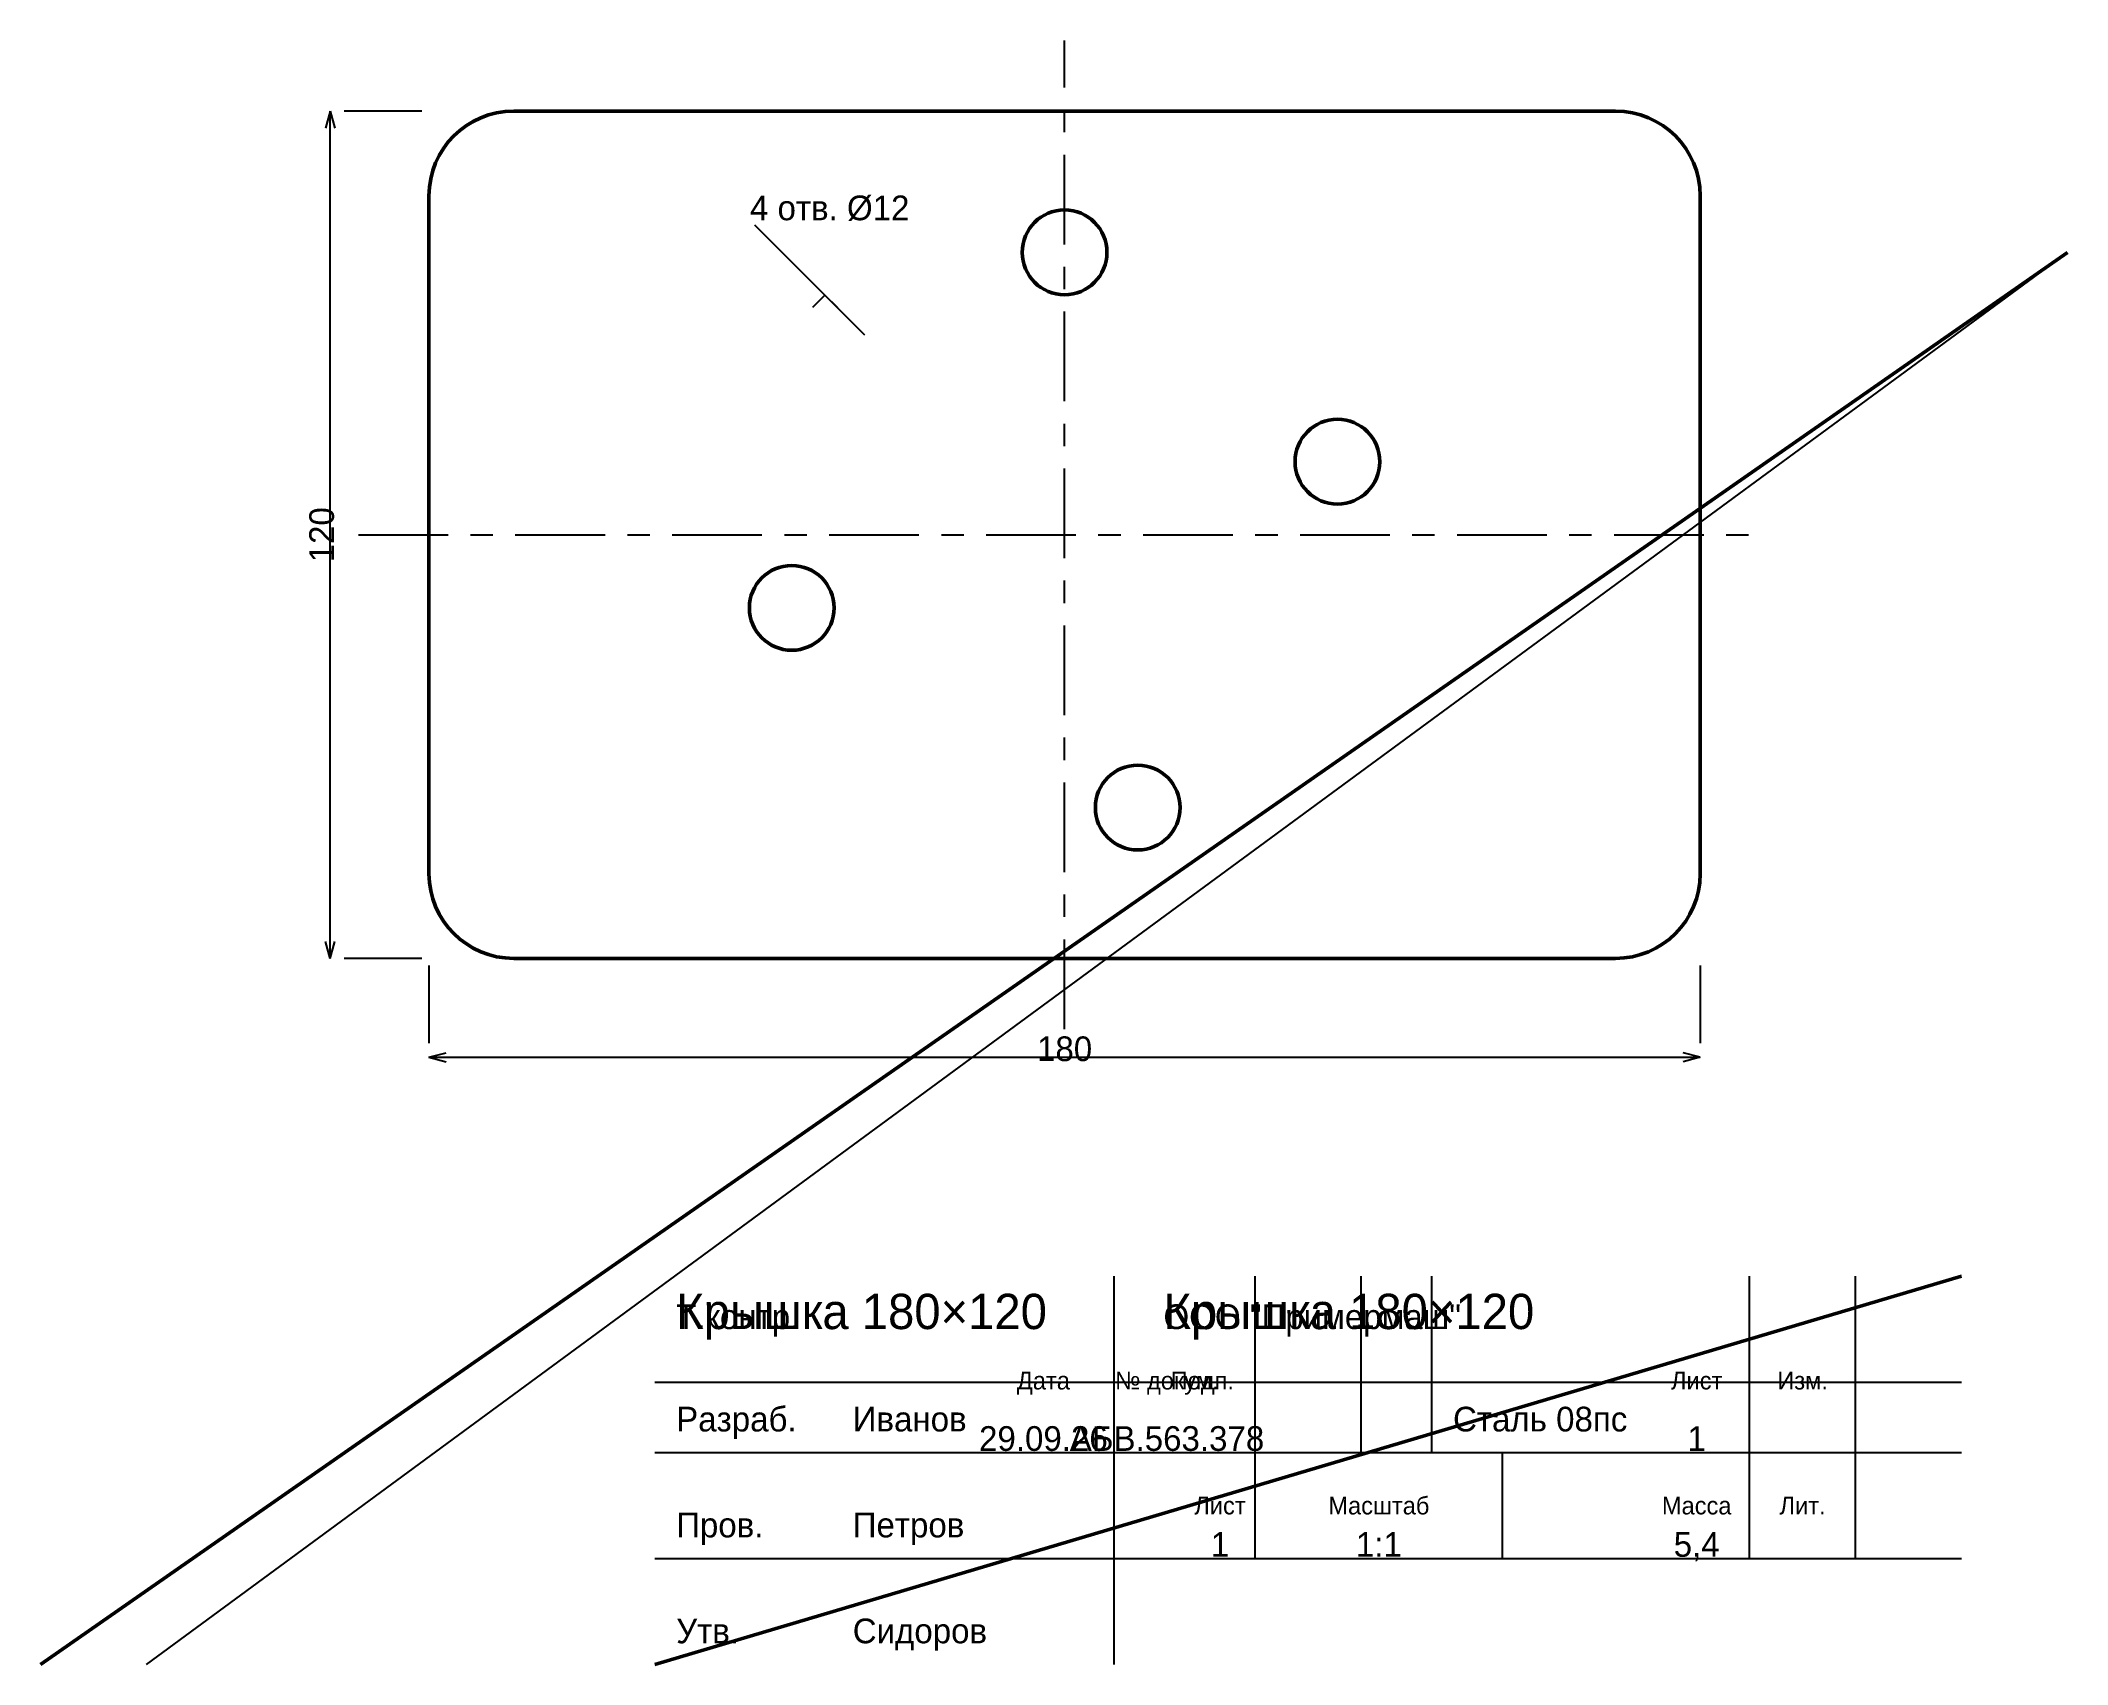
# Model space of a CAD drawing. Header units: millimetres. Extents: x 5 to 292, y 5 to 235.
import ezdxf
from ezdxf.enums import TextEntityAlignment as Align

# ---------------------------------------------------------------- set-up
doc = ezdxf.new("R2010")
doc.units = ezdxf.units.MM
doc.linetypes.add('CENTER', pattern=[22.225, 12.7, -3.175, 3.175, -3.175])
for name, color, linetype, lineweight in [('AXIS', 7, 'CENTER', 25), ('DIMS', 7, 'CONTINUOUS', 25), ('MAIN', 7, 'CONTINUOUS', 50), ('TEXT', 7, 'CONTINUOUS', 25), ('THIN', 7, 'CONTINUOUS', 25)]:
    doc.layers.add(name, color=color, linetype=linetype, lineweight=lineweight)

msp = doc.modelspace()

# ---------------------------------------------------------------- linework, layer by layer
at = {"layer": 'AXIS', "linetype": 'CENTER', "lineweight": 25}
for p, q in [((150, 95), (150, 235)), ((50, 165), (250, 165))]:
    msp.add_line(p, q, dxfattribs=at)
at = {"layer": 'DIMS', "linetype": 'CONTINUOUS', "lineweight": 25}
for p, q in [((46, 225), (45.353, 222.585)), ((46, 105), (46, 225)), ((46, 225), (46.647, 222.585)), ((59, 225), (48, 225)), ((116.059, 198.941), (106.159, 208.841)), ((116.059, 198.941), (114.291, 197.173)), ((121.716, 193.284), (116.059, 198.941)), ((116.059, 198.941), (117.827, 197.173)), ((46, 105), (45.353, 107.415)), ((46, 105), (46.647, 107.415)), ((59, 105), (48, 105)), ((60, 104), (60, 93)), ((240, 104), (240, 93)), ((60, 91), (62.415, 91.647)), ((60, 91), (240, 91)), ((60, 91), (62.415, 90.353)), ((240, 91), (237.585, 91.647)), ((240, 91), (237.585, 90.353))]:
    msp.add_line(p, q, dxfattribs=at)
at = {"layer": 'MAIN', "linetype": 'CONTINUOUS', "lineweight": 50}
for p, q in [((72, 225), (228, 225)), ((60, 117), (60, 213)), ((240, 117), (240, 213)), ((5, 5), (292, 205)), ((72, 105), (228, 105)), ((92, 5), (277, 60))]:
    msp.add_line(p, q, dxfattribs=at)
for centre in [(150, 205), (188.637, 175.353), (111.363, 154.647), (160.353, 126.363)]:
    msp.add_circle(centre, 6, dxfattribs=at)
for centre, start, end in [((72, 213), 90, 180), ((228, 213), 0, 90), ((72, 117), 180, 270), ((228, 117), 270, 360)]:
    msp.add_arc(centre, 12, start, end, dxfattribs=at)
at = {"layer": 'THIN', "linetype": 'CONTINUOUS', "lineweight": 25}
for p, q in [((20, 5), (292, 205)), ((157, 5), (157, 60)), ((177, 35), (177, 60)), ((192, 35), (192, 60)), ((202, 35), (202, 60)), ((247, 35), (247, 60)), ((262, 35), (262, 60)), ((92, 45), (277, 45)), ((92, 35), (277, 35)), ((177, 20), (177, 35)), ((212, 20), (212, 35)), ((247, 20), (247, 35)), ((262, 20), (262, 35)), ((92, 20), (277, 20))]:
    msp.add_line(p, q, dxfattribs=at)

# ---------------------------------------------------------------- texts
at = {"layer": 'DIMS', "linetype": 'CONTINUOUS', "lineweight": 25}
msp.add_text('4 отв. %%c12', height=3.5, dxfattribs=at).set_placement((105.452, 209.548))
msp.add_text('120', height=3.5, rotation=90, dxfattribs=at).set_placement((44.8, 165), align=Align.MIDDLE_CENTER)
msp.add_text('180', height=3.5, dxfattribs=at).set_placement((150, 92.2), align=Align.MIDDLE_CENTER)
at = {"layer": 'TEXT', "linetype": 'CONTINUOUS', "lineweight": 25}
for s, height, p in [('Крышка 180×120', 5, (95, 52.5)), ('Крышка 180×120', 5, (164, 52.5)), ('Т.контр.', 3.5, (95, 52.5)), ('ООО "Примермаш"', 3.5, (164, 52.5)), ('Разраб.', 3.5, (95, 38)), ('Иванов', 3.5, (120, 38)), ('Сталь 08пс', 3.5, (205, 38)), ('Пров.', 3.5, (95, 23)), ('Петров', 3.5, (120, 23)), ('Утв.', 3.5, (95, 8)), ('Сидоров', 3.5, (120, 8))]:
    msp.add_text(s, height=height, dxfattribs=at).set_placement(p)
for s, height, p in [('Дата', 2.5, (147, 45.2)), ('№ докум.', 2.5, (164.5, 45.2)), ('Подп.', 2.5, (169.5, 45.2)), ('Лист', 2.5, (239.5, 45.2)), ('Изм.', 2.5, (254.5, 45.2)), ('29.09.26', 3.5, (147, 37)), ('АБВ.563.378', 3.5, (164.5, 37)), ('1', 3.5, (239.5, 37)), ('Лист', 2.5, (172, 27.5)), ('Масштаб', 2.5, (194.5, 27.5)), ('Масса', 2.5, (239.5, 27.5)), ('Лит.', 2.5, (254.5, 27.5)), ('1', 3.5, (172, 22)), ('1:1', 3.5, (194.5, 22)), ('5,4', 3.5, (239.5, 22))]:
    msp.add_text(s, height=height, dxfattribs=at).set_placement(p, align=Align.MIDDLE_CENTER)

doc.saveas('drawing.dxf')
